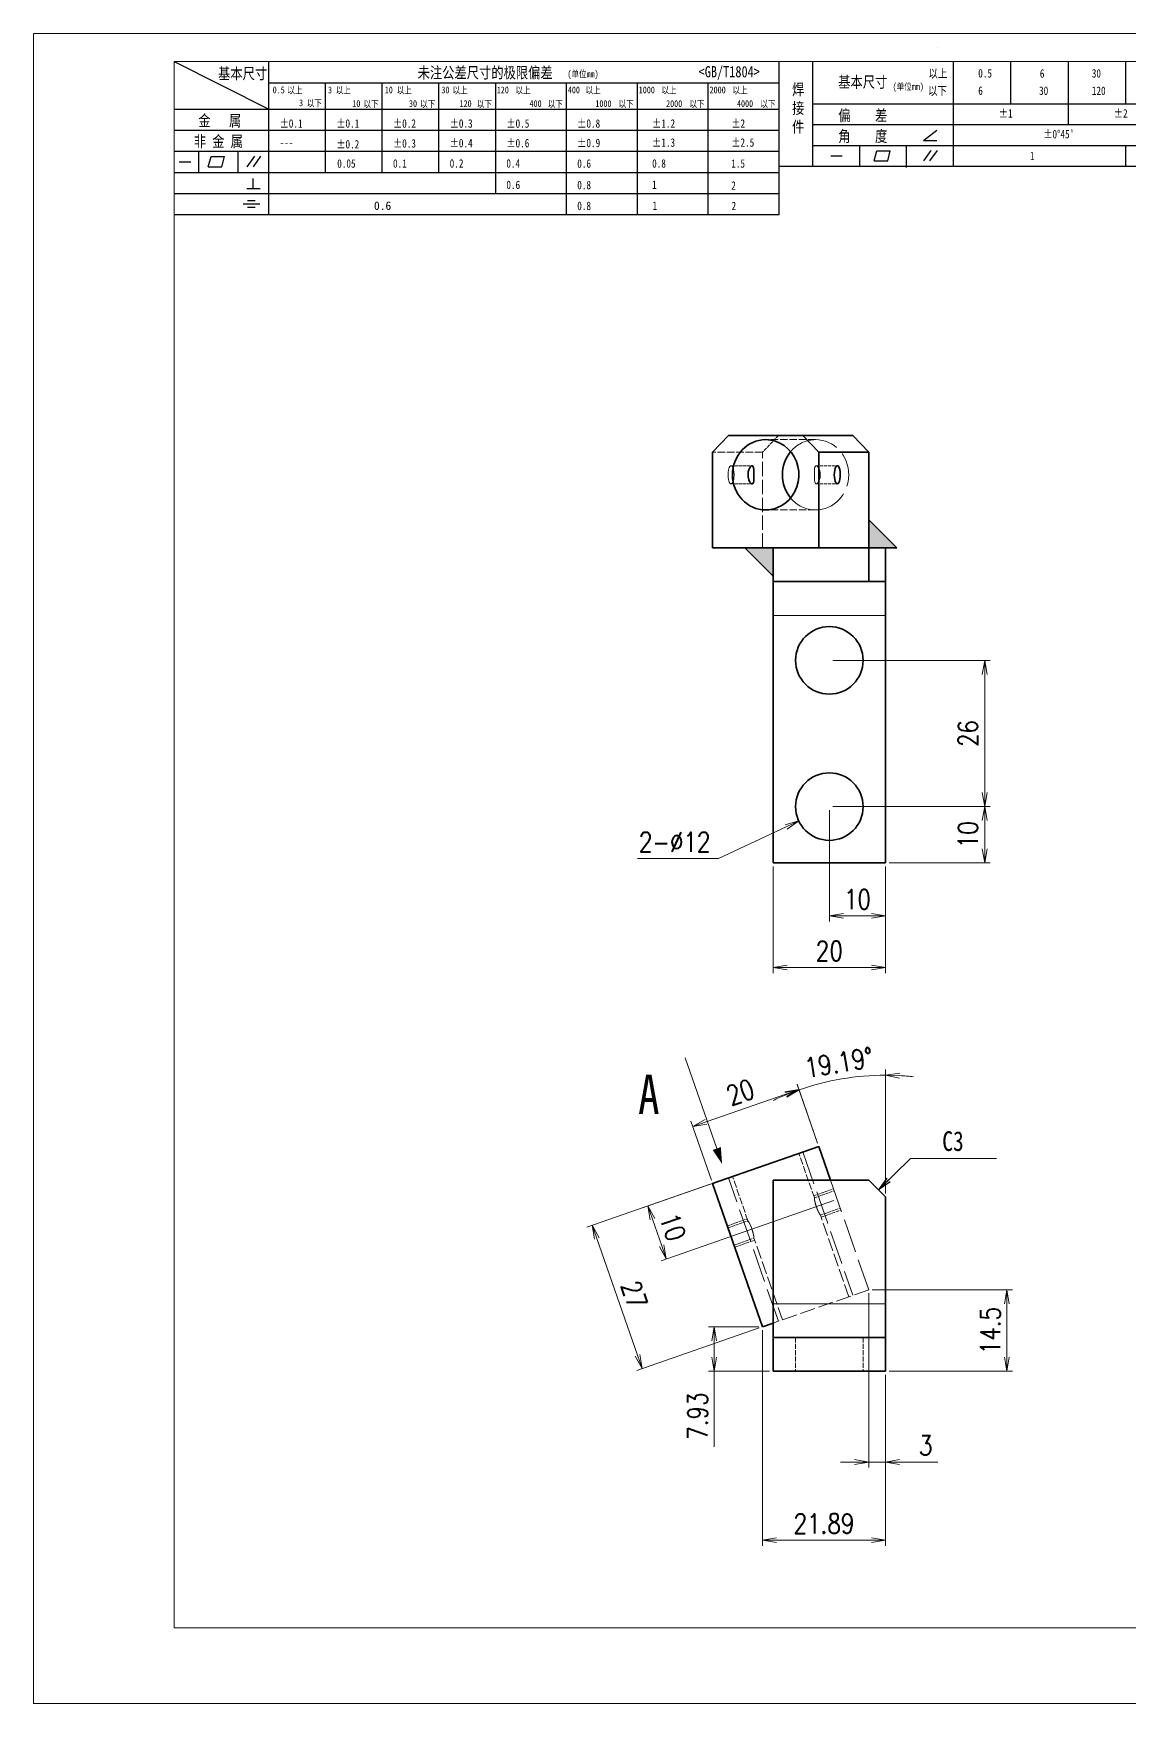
# Model space of a CAD drawing. Header units: millimetres. Extents: x -51813 to 38145, y -10860 to 38732.
# Drawn here: x -49225.3 to -49030.6, y 37767.9 to 38064.9 of the extents above; entities that cross this region are included whole.
import ezdxf
from ezdxf.enums import TextEntityAlignment as Align

# ---------------------------------------------------------------- set-up
doc = ezdxf.new("R2010")
doc.units = ezdxf.units.MM
doc.header["$LTSCALE"] = 0.5
doc.linetypes.add('DASHED', pattern=[15, 12, -3])
for name, color, linetype, lineweight in [('DRAWING', 7, 'Continuous', 35), ('图框', 7, 'Continuous', 18), ('标注线', 3, 'Continuous', 18), ('粗实线', 7, 'Continuous', 35), ('细实线', 3, 'Continuous', 18)]:
    doc.layers.add(name, color=color, linetype=linetype, lineweight=lineweight)
doc.layers.add('图\\M+19E79\\M+195B6\\M+18E9A', color=7, linetype='Continuous')
doc.layers.add('车型', color=7, linetype='Continuous')
doc.layers.add('打印', color=7, linetype='Continuous', lineweight=15, plot=False)
doc.layers.add('打印-禁用', color=7, linetype='Continuous', lineweight=15, plot=False)
doc.styles.add('DIM', font='romans.shx', dxfattribs={"width": 0.8, "bigfont": 'bigfont.shx'})
doc.styles.add('国标', font='simfang.ttf', dxfattribs={"width": 0.8})
doc.dimstyles.new('DEH 1-1', dxfattribs={"dimtxt": 3.5, "dimasz": 2.5, "dimexe": 1, "dimexo": 0.625, "dimgap": 1.2, "dimtad": 1, "dimtoh": 1, "dimdsep": 46, "dimtxsty": 'DIM', "dimblk": 'OPEN', "dimcen": 0, "dimclrd": 8, "dimclre": 8, "dimclrt": 2, "dimazin": 2, "dimtfac": 0.5, "dimtmove": 0, "dimatfit": 3, "dimldrblk": 'OPEN', "dimfxl": 0, "dimtolj": 2, "dimlwd": 18, "dimlwe": 18, "dimarcsym": 0})
doc.dimstyles.new('DEH 1-1$0', dxfattribs={"dimtxt": 3.5, "dimasz": 2.5, "dimexe": 1, "dimexo": 0.625, "dimgap": 1.2, "dimtad": 1, "dimzin": 9, "dimdsep": 46, "dimtxsty": 'DIM', "dimblk": 'OPEN', "dimcen": 0, "dimclrd": 8, "dimclre": 8, "dimclrt": 2, "dimazin": 2, "dimtfac": 0.5, "dimtmove": 0, "dimatfit": 3, "dimldrblk": 'OPEN', "dimfxl": 0, "dimtolj": 2, "dimlwd": 18, "dimlwe": 18, "dimarcsym": 0})
doc.dimstyles.new('DEH 1-1$3', dxfattribs={"dimtxt": 3.5, "dimasz": 2.5, "dimexe": 1, "dimexo": 0.625, "dimgap": 1.2, "dimtad": 1, "dimtoh": 1, "dimdsep": 46, "dimtxsty": 'DIM', "dimblk": 'OPEN', "dimcen": 0, "dimclrd": 8, "dimclre": 8, "dimclrt": 2, "dimazin": 2, "dimtfac": 0.5, "dimtofl": 0, "dimtmove": 0, "dimatfit": 3, "dimldrblk": 'OPEN', "dimfxl": 0, "dimtolj": 2, "dimlwd": 18, "dimlwe": 18, "dimarcsym": 0})

# ---------------------------------------------------------------- blocks, each defined once
blk = doc.blocks.new('GZDEH零件A3图框V01版')
at = {"layer": '图\\M+19E79\\M+195B6\\M+18E9A', "color": 9}
for p, q in [((2882.49, -1554.46), (2899.37, -1562.92)), ((2899.37, -1581.67), (2899.37, -1554.46)), ((2990.09, -1581.67), (2990.09, -1554.46)), ((2996.09, -1573.08), (2996.09, -1554.46)), ((3021.09, -1561.98), (3021.09, -1554.46)), ((3031.31, -1561.98), (3031.31, -1554.46)), ((3041.53, -1561.98), (3041.53, -1554.46)), ((3051.75, -1561.98), (3051.75, -1554.46)), ((2899.37, -1558.24), (2990.09, -1558.24)), ((2909.45, -1574.17), (2909.45, -1558.24)), ((2919.53, -1574.17), (2919.53, -1558.24)), ((2929.61, -1574.17), (2929.61, -1558.24)), ((2939.69, -1577.92), (2939.69, -1558.24)), ((2952.29, -1581.67), (2952.29, -1558.24)), ((2964.89, -1581.67), (2964.89, -1558.24)), ((2977.49, -1581.67), (2977.49, -1558.24)), ((2996.09, -1561.98), (3113.09, -1561.98)), ((3021.09, -1573.08), (3021.09, -1561.98)), ((3041.53, -1565.68), (3041.53, -1561.98)), ((2882.49, -1562.92), (2990.09, -1562.92)), ((2882.49, -1566.67), (2990.09, -1566.67)), ((2996.09, -1565.68), (3113.09, -1565.68)), ((3015.75, -1568.51), (3018.15, -1566.66)), ((2882.49, -1570.42), (2990.09, -1570.42)), ((2886.92, -1574.12), (2886.92, -1570.42)), ((2893.91, -1574.12), (2893.91, -1570.42)), ((2996.09, -1569.38), (3113.09, -1569.38)), ((3004.42, -1573.08), (3004.42, -1569.38)), ((3006.97, -1572.12), (3007.45, -1570.33)), ((3007.45, -1570.33), (3009.86, -1570.33)), ((3009.39, -1572.12), (3009.86, -1570.33)), ((3012.75, -1573.08), (3012.75, -1569.38)), ((3015.75, -1568.51), (3018.15, -1568.51)), ((3015.81, -1572.12), (3017.15, -1570.26)), ((3016.89, -1572.12), (3018.23, -1570.26)), ((3051.75, -1573.08), (3051.75, -1569.38)), ((2883.43, -1572.27), (2885.49, -1572.27)), ((2888.59, -1573.16), (2889.07, -1571.37)), ((2888.59, -1573.16), (2891, -1573.16)), ((2889.07, -1571.37), (2891.48, -1571.37)), ((2891, -1573.16), (2891.48, -1571.37)), ((2895.52, -1573.16), (2896.85, -1571.3)), ((2896.6, -1573.16), (2897.94, -1571.3)), ((2990.09, -1573.08), (3113.09, -1573.08)), ((2999.26, -1571.23), (3001.32, -1571.23)), ((3006.97, -1572.12), (3009.39, -1572.12)), ((3012.75, -1573.33), (3012.75, -1573.08)), ((2882.49, -1574.17), (2990.09, -1574.17)), ((2895.42, -1577.05), (2897.81, -1577.05)), ((2896.58, -1577.05), (2896.58, -1575.28)), ((2882.49, -1577.92), (2990.09, -1577.92)), ((2894.79, -1579.77), (2897.77, -1579.77)), ((2895.57, -1579.17), (2896.92, -1579.17)), ((2882.49, -1581.67), (2990.09, -1581.67)), ((2895.57, -1580.37), (2896.93, -1580.37))]:
    blk.add_line(p, q, dxfattribs=at)
at = {"layer": '图框', "linetype": 'Continuous'}
for p, q in [((2882.49, -1554.46), (2882.49, -1832.96)), ((3272.49, -1554.46), (2882.49, -1554.46)), ((2882.49, -1832.96), (3272.49, -1832.96))]:
    blk.add_line(p, q, dxfattribs=at)
at = {"layer": '打印-禁用', "linetype": 'Continuous'}
for p, q in [((2857.49, -1549.46), (2857.49, -1846.46)), ((3277.49, -1549.46), (2857.49, -1549.46)), ((2857.49, -1846.46), (3277.49, -1846.46))]:
    blk.add_line(p, q, dxfattribs=at)
at = {"layer": '图\\M+19E79\\M+195B6\\M+18E9A', "color": 9, "style": '国标', "width": 0.8}
for s, height, p in [('基本尺寸', 2, (2890.33, -1557.58)), ('未注公差尺寸的极限偏差', 2, (2925.81, -1557.44)), ('<GB/T1804>', 2, (2975.78, -1557.27)), ('以上', 1.5, (3016.64, -1557.33)), ('0.5', 1.5, (3025.49, -1557.3)), ('6', 1.5, (3036.45, -1557.34)), ('30', 1.5, (3045.69, -1557.31)), ('30', 1.2, (2930.04, -1560.11)), ('基本尺寸', 2, (3000.6, -1559.1)), ('以下', 1.5, (3016.58, -1560.43)), ('6', 1.5, (3025.49, -1560.38)), ('30', 1.5, (3036.31, -1560.39)), ('120', 1.5, (3045.69, -1560.41)), ('金   属', 2, (2886.82, -1565.98)), ('±0.1', 1.5, (2901.27, -1566.23)), ('±0.1', 1.5, (2911.35, -1566.23)), ('±0.2', 1.5, (2921.43, -1566.23)), ('±0.3', 1.5, (2931.51, -1566.23)), ('±0.5', 1.5, (2941.59, -1566.23)), ('±0.8', 1.5, (2954.19, -1566.23)), ('±1.2', 1.5, (2967.51, -1566.23)), ('±2', 1.5, (2981.58, -1566.23)), ('偏    差', 2, (3000.6, -1565.04)), ('±1', 1.5, (3029.16, -1564.42)), ('±2', 1.5, (3049.61, -1564.42)), ('非 金 属', 2, (2886.02, -1569.65)), ('±0.3', 1.5, (2921.43, -1569.77)), ('±0.4', 1.5, (2931.51, -1569.71)), ('±0.6', 1.5, (2941.59, -1569.71)), ('±0.9', 1.5, (2954.19, -1569.68)), ('±1.3', 1.5, (2967.51, -1569.62)), ('±2.5', 1.5, (2981.58, -1569.61)), ('角    度', 2, (3000.6, -1568.74)), ("±0%%D45'", 1.5, (3037.06, -1568.12)), ('---', 1.5, (2901.27, -1569.65)), ('±0.2', 1.5, (2911.35, -1569.92)), ('1', 1.5, (3034.69, -1571.98)), ('0.1', 1.5, (2921.43, -1573.34)), ('0.2', 1.5, (2931.51, -1573.33)), ('0.4', 1.5, (2941.59, -1573.33)), ('0.6', 1.5, (2954.19, -1573.35)), ('0.8', 1.5, (2967.51, -1573.33)), ('1.5', 1.5, (2981.58, -1573.34)), ('0.6', 1.5, (2941.59, -1577.14)), ('0.8', 1.5, (2954.19, -1577.17)), ('1', 1.5, (2967.51, -1577.12)), ('2', 1.5, (2981.58, -1577.26)), ('0.8', 1.5, (2954.19, -1580.87)), ('1', 1.5, (2967.59, -1580.86)), ('2', 1.5, (2981.62, -1580.89))]:
    blk.add_text(s, height=height, dxfattribs=at).set_placement(p)
at = {"layer": '图\\M+19E79\\M+195B6\\M+18E9A', "color": 9, "lineweight": 15, "style": '国标', "width": 0.8}
for s, p in [('(单位mm)', (2952.44, -1557.27)), ('0.5', (2900.03, -1560.11)), ('以上', (2902.64, -1560.16)), ('3', (2909.88, -1560.11)), ('以上', (2911.25, -1560.16)), ('10', (2919.96, -1560.11)), ('以上', (2922.09, -1560.16)), ('以上', (2932.02, -1560.16)), ('120', (2939.88, -1560.11)), ('以上', (2943.21, -1560.16)), ('400', (2952.52, -1560.11)), ('以上', (2955.68, -1560.16)), ('1000', (2965.12, -1560.11)), ('以上', (2969.16, -1560.16)), ('2000', (2977.72, -1560.11)), ('以上', (2981.8, -1560.16)), ('(单位mm)', (3010.27, -1559.51)), ('3', (2904.73, -1562.41)), ('以下', (2906.1, -1562.46)), ('10', (2914.19, -1562.54)), ('以下', (2916.18, -1562.59)), ('30', (2924.27, -1562.54)), ('以下', (2926.26, -1562.59)), ('120', (2933.26, -1562.54)), ('以下', (2936.34, -1562.59)), ('400', (2945.7, -1562.54)), ('以下', (2948.94, -1562.59)), ('1000', (2957.41, -1562.54)), ('以下', (2961.54, -1562.59)), ('2000', (2969.99, -1562.54)), ('以下', (2974.14, -1562.59)), ('4000', (2982.59, -1562.54)), ('以下', (2986.74, -1562.59))]:
    blk.add_text(s, height=1.2, dxfattribs=at).set_placement(p)
at = {"layer": '图\\M+19E79\\M+195B6\\M+18E9A', "color": 9, "lineweight": 13, "style": '国标'}
blk.add_text('0.6', height=1.5, dxfattribs=at).set_placement((2918.05, -1580.85))
at = {"layer": '图\\M+19E79\\M+195B6\\M+18E9A', "color": 9, "insert": (2992.39, -1558.41), "char_height": 2, "width": 3.1877, "attachment_point": 1, "style": '国标'}
blk.add_mtext('焊\\P接\\P件', dxfattribs=at)
at = {"layer": '图\\M+19E79\\M+195B6\\M+18E9A', "color": 9, "insert": (2911.51, -1573.37), "char_height": 1.5, "attachment_point": 7, "style": '国标'}
blk.add_mtext_dynamic_manual_height_columns('0.05', width=5.1982, gutter_width=12.5, heights=[0], dxfattribs=at)
blk = doc.blocks.new('DEH A3')
at = {"layer": '图框'}
blk.add_blockref('GZDEH零件A3图框V01版', (-2857.49, 1846.46), dxfattribs=at)
blk = doc.blocks.new('WELDING_5')
at = {"layer": '粗实线'}
blk.add_hatch(color=256, dxfattribs=at).paths.add_polyline_path([(0, 5), (0, 0), (5, 0)])
for q in [(0, 5), (5, 0)]:
    blk.add_line((0, 0), q, dxfattribs=at)
blk.add_lwpolyline([(0, 5), (5, 0)], dxfattribs=at)
blk = doc.blocks.new('_Open')
at = {"color": 0, "linetype": 'ByBlock', "lineweight": -2}
for p, q in [((-1, 0.17), (0, 0)), ((-1, -0.17), (0, 0)), ((0, 0), (-1, 0))]:
    blk.add_line(p, q, dxfattribs=at)
blk = doc.blocks.new('*D39')
at = {"layer": 'Defpoints', "color": 0, "transparency": 16777216}
for p in [(-49093.8, 37917.37), (-49073.8, 37917.37), (-49073.8, 37898.76)]:
    blk.add_point(p, dxfattribs=at)
at = {"layer": '标注线', "color": 8, "lineweight": 18, "transparency": 16777216}
for p, q in [((-49093.8, 37916.74), (-49093.8, 37897.76)), ((-49073.8, 37916.74), (-49073.8, 37897.76)), ((-49091.3, 37898.76), (-49076.3, 37898.76))]:
    blk.add_line(p, q, dxfattribs=at)
at = {"layer": '标注线', "color": 8, "lineweight": 18, "transparency": 16777216, "xscale": 2.5, "yscale": 2.5, "zscale": 2.5, "rotation": 180}
blk.add_blockref('_Open', (-49093.8, 37898.76), dxfattribs=at)
at = {"layer": '标注线', "color": 8, "lineweight": 18, "transparency": 16777216, "xscale": 2.5, "yscale": 2.5, "zscale": 2.5}
blk.add_blockref('_Open', (-49073.8, 37898.76), dxfattribs=at)
at = {"layer": '标注线', "color": 2, "transparency": 16777216, "insert": (-49083.8, 37901.71), "char_height": 3.5, "attachment_point": 5, "style": 'DIM'}
blk.add_mtext('\\A2;20', dxfattribs=at)
blk = doc.blocks.new('*D40')
at = {"layer": 'Defpoints', "color": 0, "transparency": 16777216}
for p in [(-49083.8, 37927.37), (-49073.8, 37917.37), (-49073.8, 37907.93)]:
    blk.add_point(p, dxfattribs=at)
at = {"layer": '标注线', "color": 8, "lineweight": 18, "transparency": 16777216}
for p, q in [((-49083.8, 37926.74), (-49083.8, 37906.93)), ((-49073.8, 37916.74), (-49073.8, 37906.93)), ((-49081.3, 37907.93), (-49076.3, 37907.93))]:
    blk.add_line(p, q, dxfattribs=at)
at = {"layer": '标注线', "color": 8, "lineweight": 18, "transparency": 16777216, "xscale": 2.5, "yscale": 2.5, "zscale": 2.5, "rotation": 180}
blk.add_blockref('_Open', (-49083.8, 37907.93), dxfattribs=at)
at = {"layer": '标注线', "color": 8, "lineweight": 18, "transparency": 16777216, "xscale": 2.5, "yscale": 2.5, "zscale": 2.5}
blk.add_blockref('_Open', (-49073.8, 37907.93), dxfattribs=at)
at = {"layer": '标注线', "color": 2, "transparency": 16777216, "insert": (-49078.8, 37910.88), "char_height": 3.5, "attachment_point": 5, "style": 'DIM'}
blk.add_mtext('\\A2;10', dxfattribs=at)
blk = doc.blocks.new('*D41')
at = {"layer": 'Defpoints', "color": 0, "transparency": 16777216}
for p in [(-49083.8, 37927.37), (-49073.8, 37917.37), (-49056.18, 37917.37)]:
    blk.add_point(p, dxfattribs=at)
at = {"layer": '标注线', "color": 8, "lineweight": 18, "transparency": 16777216}
for p, q in [((-49083.18, 37927.37), (-49055.18, 37927.37)), ((-49056.18, 37924.87), (-49056.18, 37919.87)), ((-49073.18, 37917.37), (-49055.18, 37917.37))]:
    blk.add_line(p, q, dxfattribs=at)
at = {"layer": '标注线', "color": 8, "lineweight": 18, "transparency": 16777216, "xscale": 2.5, "yscale": 2.5, "zscale": 2.5}
for p, rotation in [((-49056.18, 37927.37), 90), ((-49056.18, 37917.37), 270)]:
    blk.add_blockref('_Open', p, dxfattribs=dict(at, rotation=rotation))
at = {"layer": '标注线', "color": 2, "transparency": 16777216, "insert": (-49059.13, 37922.37), "char_height": 3.5, "attachment_point": 5, "rotation": 90, "style": 'DIM'}
blk.add_mtext('\\A2;10', dxfattribs=at)
blk = doc.blocks.new('*D42')
at = {"layer": 'Defpoints', "color": 0, "transparency": 16777216}
for p in [(-49083.8, 37953.37), (-49056.18, 37953.37), (-49083.8, 37927.37)]:
    blk.add_point(p, dxfattribs=at)
at = {"layer": '标注线', "color": 8, "lineweight": 18, "transparency": 16777216}
for p, q in [((-49083.18, 37953.37), (-49055.18, 37953.37)), ((-49056.18, 37929.87), (-49056.18, 37950.87)), ((-49083.18, 37927.37), (-49055.18, 37927.37))]:
    blk.add_line(p, q, dxfattribs=at)
at = {"layer": '标注线', "color": 8, "lineweight": 18, "transparency": 16777216, "xscale": 2.5, "yscale": 2.5, "zscale": 2.5}
for p, rotation in [((-49056.18, 37953.37), 90), ((-49056.18, 37927.37), 270)]:
    blk.add_blockref('_Open', p, dxfattribs=dict(at, rotation=rotation))
at = {"layer": '标注线', "color": 2, "transparency": 16777216, "insert": (-49059.13, 37940.37), "char_height": 3.5, "attachment_point": 5, "rotation": 90, "style": 'DIM'}
blk.add_mtext('\\A2;26', dxfattribs=at)
blk = doc.blocks.new('*D43')
at = {"layer": 'Defpoints', "color": 0, "transparency": 16777216}
for p in [(-49078.37, 37929.92), (-49089.23, 37924.82)]:
    blk.add_point(p, dxfattribs=at)
at = {"layer": '标注线', "color": 8, "lineweight": 18, "transparency": 16777216}
for p, q in [((-49103.5, 37918.11), (-49091.49, 37923.75)), ((-49117.9, 37918.11), (-49103.5, 37918.11))]:
    blk.add_line(p, q, dxfattribs=at)
at = {"layer": '标注线', "color": 8, "lineweight": 18, "transparency": 16777216, "xscale": 2.5, "yscale": 2.5, "zscale": 2.5, "rotation": 25.15632910117788}
blk.add_blockref('_Open', (-49089.23, 37924.82), dxfattribs=at)
at = {"layer": '标注线', "color": 2, "transparency": 16777216, "insert": (-49111.3, 37921.06), "char_height": 3.5, "attachment_point": 5, "style": 'DIM'}
blk.add_mtext('\\A2;2-%%c12', dxfattribs=at)
blk = doc.blocks.new('*D44')
at = {"layer": 'Defpoints', "color": 0, "transparency": 16777216}
for p in [(-49089.2, 37877.07), (-49085.67, 37866.95), (-49104.56, 37860.37)]:
    blk.add_point(p, dxfattribs=at)
at = {"layer": '标注线', "color": 8, "lineweight": 18, "transparency": 16777216}
for p, q in [((-49085.88, 37867.54), (-49089.53, 37878.01)), ((-49105.72, 37871.32), (-49091.56, 37876.25)), ((-49104.77, 37860.96), (-49108.41, 37871.44))]:
    blk.add_line(p, q, dxfattribs=at)
at = {"layer": '标注线', "color": 8, "lineweight": 18, "transparency": 16777216, "xscale": 2.5, "yscale": 2.5, "zscale": 2.5}
for p, rotation in [((-49089.2, 37877.07), 19.18811987230678), ((-49108.09, 37870.49), 199.1881198723068)]:
    blk.add_blockref('_Open', p, dxfattribs=dict(at, rotation=rotation))
at = {"layer": '标注线', "color": 2, "transparency": 16777216, "insert": (-49099.61, 37876.57), "char_height": 3.5, "attachment_point": 5, "rotation": 19.1881, "style": 'DIM'}
blk.add_mtext('\\A2;20', dxfattribs=at)
blk = doc.blocks.new('*D45')
at = {"layer": 'Defpoints', "color": 0, "transparency": 16777216}
for p in [(-49104.56, 37860.37), (-49095.69, 37834.87), (-49117.08, 37827.43)]:
    blk.add_point(p, dxfattribs=at)
at = {"layer": '标注线', "color": 8, "lineweight": 18, "transparency": 16777216}
for p, q in [((-49105.15, 37860.17), (-49126.9, 37852.6)), ((-49125.13, 37850.57), (-49117.9, 37829.79)), ((-49096.28, 37834.67), (-49118.02, 37827.1))]:
    blk.add_line(p, q, dxfattribs=at)
at = {"layer": '标注线', "color": 8, "lineweight": 18, "transparency": 16777216, "xscale": 2.5, "yscale": 2.5, "zscale": 2.5}
for p, rotation in [((-49125.95, 37852.93), 109.188629832916), ((-49117.08, 37827.43), 289.1886298329159)]:
    blk.add_blockref('_Open', p, dxfattribs=dict(at, rotation=rotation))
at = {"layer": '标注线', "color": 2, "transparency": 16777216, "insert": (-49118.52, 37840.55), "char_height": 3.5, "attachment_point": 5, "rotation": 289.1886, "style": 'DIM'}
blk.add_mtext('\\A2;27', dxfattribs=at)
blk = doc.blocks.new('*D46')
at = {"layer": 'Defpoints', "color": 0, "transparency": 16777216}
for p in [(-49079.01, 37879.3), (-49085.67, 37866.95), (-49083.59, 37860.95), (-49073.8, 37857.95), (-49073.8, 37838.95)]:
    blk.add_point(p, dxfattribs=at)
at = {"layer": '标注线', "color": 8, "lineweight": 18, "transparency": 16777216}
for p, q in [((-49073.8, 37858.57), (-49073.8, 37880.59)), ((-49085.88, 37867.54), (-49089.5, 37877.94))]:
    blk.add_line(p, q, dxfattribs=at)
for start, end in [(90, 109.188), (83.8738, 86.9369), (112.2511, 115.3142)]:
    blk.add_arc((-49073.8, 37832.83), 46.77, start, end, dxfattribs=at)
at = {"layer": '标注线', "color": 8, "lineweight": 18, "transparency": 16777216, "xscale": 2.5, "yscale": 2.5, "zscale": 2.5}
for p, rotation in [((-49073.8, 37879.59), 178.4684509590282), ((-49089.17, 37877), 20.7195537812143)]:
    blk.add_blockref('_Open', p, dxfattribs=dict(at, rotation=rotation))
at = {"layer": '标注线', "color": 2, "transparency": 16777216, "insert": (-49082.09, 37881.85), "char_height": 3.5, "attachment_point": 5, "rotation": 9.594, "style": 'DIM'}
blk.add_mtext('\\A2;19.19\\M+1818B', dxfattribs=at)
blk = doc.blocks.new('*D47')
at = {"layer": 'Defpoints', "color": 0, "transparency": 16777216}
for p in [(-49076.8, 37841.45), (-49073.8, 37826.95), (-49052.22, 37826.95)]:
    blk.add_point(p, dxfattribs=at)
at = {"layer": '标注线', "color": 8, "lineweight": 18, "transparency": 16777216}
for p, q in [((-49076.18, 37841.45), (-49051.22, 37841.45)), ((-49052.22, 37838.95), (-49052.22, 37829.45)), ((-49073.18, 37826.95), (-49051.22, 37826.95))]:
    blk.add_line(p, q, dxfattribs=at)
at = {"layer": '标注线', "color": 8, "lineweight": 18, "transparency": 16777216, "xscale": 2.5, "yscale": 2.5, "zscale": 2.5}
for p, rotation in [((-49052.22, 37841.45), 90), ((-49052.22, 37826.95), 270)]:
    blk.add_blockref('_Open', p, dxfattribs=dict(at, rotation=rotation))
at = {"layer": '标注线', "color": 2, "transparency": 16777216, "insert": (-49055.17, 37834.2), "char_height": 3.5, "attachment_point": 5, "rotation": 90, "style": 'DIM'}
blk.add_mtext('\\A2;14.5', dxfattribs=at)
blk = doc.blocks.new('*D48')
at = {"layer": 'Defpoints', "color": 0, "transparency": 16777216}
for p in [(-49076.8, 37841.45), (-49073.8, 37826.95), (-49073.8, 37810.82)]:
    blk.add_point(p, dxfattribs=at)
at = {"layer": '标注线', "color": 8, "lineweight": 18, "transparency": 16777216}
for p, q in [((-49076.8, 37840.82), (-49076.8, 37809.82)), ((-49073.8, 37826.32), (-49073.8, 37809.82)), ((-49079.3, 37810.82), (-49081.8, 37810.82)), ((-49076.8, 37810.82), (-49073.8, 37810.82)), ((-49071.3, 37810.82), (-49064.53, 37810.82))]:
    blk.add_line(p, q, dxfattribs=at)
at = {"layer": '标注线', "color": 8, "lineweight": 18, "transparency": 16777216, "xscale": 2.5, "yscale": 2.5, "zscale": 2.5}
blk.add_blockref('_Open', (-49076.8, 37810.82), dxfattribs=at)
at = {"layer": '标注线', "color": 8, "lineweight": 18, "transparency": 16777216, "xscale": 2.5, "yscale": 2.5, "zscale": 2.5, "rotation": 180}
blk.add_blockref('_Open', (-49073.8, 37810.82), dxfattribs=at)
at = {"layer": '标注线', "color": 2, "transparency": 16777216, "insert": (-49066.67, 37813.77), "char_height": 3.5, "attachment_point": 5, "style": 'DIM'}
blk.add_mtext('\\A2;3', dxfattribs=at)
blk = doc.blocks.new('*D49')
at = {"layer": 'Defpoints', "color": 0, "transparency": 16777216}
for p in [(-49095.69, 37834.87), (-49073.8, 37826.95), (-49073.8, 37796.93)]:
    blk.add_point(p, dxfattribs=at)
at = {"layer": '标注线', "color": 8, "lineweight": 18, "transparency": 16777216}
for p, q in [((-49095.69, 37834.25), (-49095.69, 37795.93)), ((-49073.8, 37826.32), (-49073.8, 37795.93)), ((-49093.19, 37796.93), (-49076.3, 37796.93))]:
    blk.add_line(p, q, dxfattribs=at)
at = {"layer": '标注线', "color": 8, "lineweight": 18, "transparency": 16777216, "xscale": 2.5, "yscale": 2.5, "zscale": 2.5, "rotation": 180}
blk.add_blockref('_Open', (-49095.69, 37796.93), dxfattribs=at)
at = {"layer": '标注线', "color": 8, "lineweight": 18, "transparency": 16777216, "xscale": 2.5, "yscale": 2.5, "zscale": 2.5}
blk.add_blockref('_Open', (-49073.8, 37796.93), dxfattribs=at)
at = {"layer": '标注线', "color": 2, "transparency": 16777216, "insert": (-49084.75, 37799.88), "char_height": 3.5, "attachment_point": 5, "style": 'DIM'}
blk.add_mtext('\\A2;21.89', dxfattribs=at)
blk = doc.blocks.new('*D50')
at = {"layer": 'Defpoints', "color": 0, "transparency": 16777216}
for p in [(-49095.69, 37834.87), (-49104.28, 37826.95), (-49093.8, 37826.95)]:
    blk.add_point(p, dxfattribs=at)
at = {"layer": '标注线', "color": 8, "lineweight": 18, "transparency": 16777216}
for p, q in [((-49096.31, 37834.87), (-49105.28, 37834.87)), ((-49104.28, 37832.37), (-49104.28, 37829.45)), ((-49094.43, 37826.95), (-49105.28, 37826.95)), ((-49104.28, 37826.95), (-49104.28, 37813.51))]:
    blk.add_line(p, q, dxfattribs=at)
at = {"layer": '标注线', "color": 8, "lineweight": 18, "transparency": 16777216, "xscale": 2.5, "yscale": 2.5, "zscale": 2.5}
for p, rotation in [((-49104.28, 37834.87), 90), ((-49104.28, 37826.95), 270)]:
    blk.add_blockref('_Open', p, dxfattribs=dict(at, rotation=rotation))
at = {"layer": '标注线', "color": 2, "transparency": 16777216, "insert": (-49107.23, 37818.98), "char_height": 3.5, "attachment_point": 5, "rotation": 90, "style": 'DIM'}
blk.add_mtext('\\A2;7.93', dxfattribs=at)
blk = doc.blocks.new('*D56')
at = {"layer": 'Defpoints', "color": 0, "transparency": 16777216}
for p in [(-49085.67, 37866.95), (-49116.07, 37856.37), (-49082.39, 37857.5)]:
    blk.add_point(p, dxfattribs=at)
at = {"layer": '标注线', "color": 8, "lineweight": 18, "transparency": 16777216}
for p, q in [((-49086.26, 37866.74), (-49117.02, 37856.04)), ((-49082.98, 37857.3), (-49113.73, 37846.59)), ((-49113.61, 37849.28), (-49115.25, 37854.01))]:
    blk.add_line(p, q, dxfattribs=at)
at = {"layer": '标注线', "color": 8, "lineweight": 18, "transparency": 16777216, "xscale": 2.5, "yscale": 2.5, "zscale": 2.5}
for p, rotation in [((-49116.07, 37856.37), 109.188033910145), ((-49112.79, 37846.92), 289.188033910145)]:
    blk.add_blockref('_Open', p, dxfattribs=dict(at, rotation=rotation))
at = {"layer": '标注线', "color": 2, "transparency": 16777216, "insert": (-49111.64, 37852.61), "char_height": 3.5, "attachment_point": 5, "rotation": 289.188, "style": 'DIM'}
blk.add_mtext('\\A2;10', dxfattribs=at)

msp = doc.modelspace()

# ---------------------------------------------------------------- linework, layer by layer
at = {"color": 7, "lineweight": 35, "ltscale": 0.103163}
for p, q in [((-49104.564, 37990.368), (-49101.73, 37993.368)), ((-49088.508, 37993.368), (-49085.675, 37990.368))]:
    msp.add_line(p, q, dxfattribs=at)
at = {"color": 7, "lineweight": 35, "ltscale": 0.330554}
msp.add_line((-49101.73, 37993.368), (-49088.508, 37993.368), dxfattribs=at)
at = {"color": 1, "linetype": 'DASHED', "lineweight": 13, "ltscale": 0.103161}
msp.add_line((-49092.856, 37993.368), (-49095.689, 37990.368), dxfattribs=at)
at = {"color": 1, "linetype": 'DASHED', "lineweight": 13, "ltscale": 0.221854}
for p, q in [((-49086.245, 37992.618), (-49095.119, 37992.618)), ((-49095.689, 37990.368), (-49104.564, 37990.368))]:
    msp.add_line(p, q, dxfattribs=at)
at = {"color": 7, "lineweight": 35, "ltscale": 0.221854}
msp.add_line((-49088.508, 37993.368), (-49079.634, 37993.368), dxfattribs=at)
at = {"color": 7, "lineweight": 35, "ltscale": 0.103161}
msp.add_line((-49076.801, 37990.368), (-49079.634, 37993.368), dxfattribs=at)
at = {"color": 7, "lineweight": 35, "ltscale": 0.425}
for p, q in [((-49104.564, 37973.368), (-49104.564, 37990.368)), ((-49085.675, 37973.368), (-49085.675, 37990.368)), ((-49076.801, 37973.368), (-49076.801, 37990.368)), ((-49076.801, 37973.368), (-49093.801, 37973.368)), ((-49076.801, 37967.368), (-49093.801, 37967.368)), ((-49076.801, 37860.946), (-49093.801, 37860.946))]:
    msp.add_line(p, q, dxfattribs=at)
at = {"color": 1, "linetype": 'DASHED', "lineweight": 13, "ltscale": 0.425}
msp.add_line((-49095.689, 37973.368), (-49095.689, 37990.368), dxfattribs=at)
at = {"color": 7, "lineweight": 35, "ltscale": 0.221852}
msp.add_line((-49085.675, 37990.368), (-49076.801, 37990.368), dxfattribs=at)
at = {"color": 1, "linetype": 'DASHED', "lineweight": 13, "ltscale": 0.093591}
for p, q in [((-49101.277, 37987.989), (-49097.533, 37987.989)), ((-49086.132, 37987.989), (-49082.388, 37987.989)), ((-49101.277, 37984.747), (-49097.533, 37984.747)), ((-49086.132, 37984.747), (-49082.388, 37984.747))]:
    msp.add_line(p, q, dxfattribs=at)
at = {"color": 1, "linetype": 'DASHED', "lineweight": 13, "ltscale": 0.221852}
msp.add_line((-49086.245, 37980.118), (-49095.119, 37980.118), dxfattribs=at)
at = {"color": 7, "lineweight": 35, "ltscale": 0.472223}
msp.add_line((-49104.564, 37973.368), (-49085.675, 37973.368), dxfattribs=at)
at = {"color": 7, "lineweight": 35, "ltscale": 0.15}
for p, q in [((-49093.801, 37973.368), (-49093.801, 37967.368)), ((-49076.801, 37973.368), (-49076.801, 37967.368)), ((-49073.801, 37973.368), (-49073.801, 37967.368)), ((-49093.801, 37961.368), (-49093.801, 37967.368)), ((-49073.801, 37967.368), (-49073.801, 37961.368)), ((-49093.801, 37832.946), (-49093.801, 37838.946)), ((-49073.801, 37838.946), (-49073.801, 37832.946)), ((-49093.801, 37826.946), (-49093.801, 37832.946)), ((-49073.801, 37826.946), (-49073.801, 37832.946))]:
    msp.add_line(p, q, dxfattribs=at)
at = {"color": 7, "lineweight": 35, "ltscale": 0.0522}
msp.add_line((-49085.675, 37973.368), (-49083.587, 37973.368), dxfattribs=at)
at = {"color": 1, "linetype": 'DASHED', "lineweight": 13, "ltscale": 0.169652}
msp.add_line((-49083.587, 37973.368), (-49076.801, 37973.368), dxfattribs=at)
at = {"color": 7, "lineweight": 35, "ltscale": 0.075}
for p, q in [((-49073.801, 37973.368), (-49076.801, 37973.368)), ((-49076.801, 37967.368), (-49073.801, 37967.368))]:
    msp.add_line(p, q, dxfattribs=at)
at = {"color": 7, "lineweight": 13}
for p, q in [((-49073.801, 37961.368), (-49093.801, 37961.368)), ((-49073.801, 37838.946), (-49093.801, 37838.946))]:
    msp.add_line(p, q, dxfattribs=at)
at = {"color": 7, "lineweight": 35}
for p, q in [((-49093.801, 37917.368), (-49093.801, 37961.368)), ((-49073.801, 37917.368), (-49073.801, 37961.368)), ((-49093.801, 37917.368), (-49073.801, 37917.368)), ((-49104.564, 37860.373), (-49085.675, 37866.946)), ((-49095.689, 37834.873), (-49104.564, 37860.373)), ((-49093.801, 37838.946), (-49093.801, 37860.946)), ((-49093.801, 37832.946), (-49073.801, 37832.946)), ((-49093.801, 37826.946), (-49073.801, 37826.946))]:
    msp.add_line(p, q, dxfattribs=at)
at = {"color": 7, "lineweight": 13, "ltscale": 0.427556}
msp.add_line((-49103.823, 37866.558), (-49109.444, 37882.71), dxfattribs=at)
at = {"color": 1, "linetype": 'DASHED', "lineweight": 13, "ltscale": 0.209476}
msp.add_line((-49086.462, 37857.8), (-49089.216, 37865.714), dxfattribs=at)
at = {"color": 1, "linetype": 'DASHED', "lineweight": 13}
for p, q in [((-49088.508, 37865.96), (-49079.634, 37840.46)), ((-49092.856, 37835.859), (-49101.73, 37861.359)), ((-49083.587, 37860.946), (-49076.801, 37841.446))]:
    msp.add_line(p, q, dxfattribs=at)
at = {"color": 7, "lineweight": 35, "ltscale": 0.158823}
msp.add_line((-49085.675, 37866.946), (-49083.587, 37860.946), dxfattribs=at)
at = {"color": 7, "lineweight": 13, "ltscale": 2.43783e-05}
msp.add_line((-49102.871, 37863.821), (-49102.87, 37863.821), dxfattribs=at)
at = {"color": 1, "linetype": 'DASHED', "lineweight": 13, "ltscale": 0.209475}
msp.add_line((-49098.268, 37853.692), (-49101.022, 37861.605), dxfattribs=at)
at = {"color": 1, "linetype": 'DASHED', "lineweight": 13, "ltscale": 0.09375}
for p, q in [((-49086.587, 37858.158), (-49083.045, 37859.391)), ((-49101.81, 37852.459), (-49098.268, 37853.692)), ((-49085.272, 37854.381), (-49081.731, 37855.613)), ((-49100.744, 37849.398), (-49097.202, 37850.63))]:
    msp.add_line(p, q, dxfattribs=at)
at = {"color": 1, "linetype": 'DASHED', "lineweight": 13, "ltscale": 0.093749}
for p, q in [((-49086.462, 37857.8), (-49082.921, 37859.033)), ((-49085.397, 37854.738), (-49081.855, 37855.971)), ((-49101.934, 37852.817), (-49098.393, 37854.05)), ((-49100.62, 37849.04), (-49097.078, 37850.272))]:
    msp.add_line(p, q, dxfattribs=at)
at = {"color": 7, "lineweight": 35, "ltscale": 0.106066}
msp.add_line((-49076.801, 37860.946), (-49073.801, 37857.946), dxfattribs=at)
at = {"color": 7, "lineweight": 35, "ltscale": 0.475}
msp.add_line((-49073.801, 37838.946), (-49073.801, 37857.946), dxfattribs=at)
at = {"color": 1, "linetype": 'DASHED', "lineweight": 13, "ltscale": 0.384474}
msp.add_line((-49080.342, 37840.214), (-49085.397, 37854.738), dxfattribs=at)
at = {"color": 1, "linetype": 'DASHED', "lineweight": 13, "ltscale": 0.384475}
msp.add_line((-49092.148, 37836.105), (-49097.202, 37850.63), dxfattribs=at)
at = {"color": 1, "linetype": 'DASHED', "lineweight": 13, "ltscale": 0.45}
msp.add_line((-49076.801, 37841.446), (-49093.801, 37835.53), dxfattribs=at)
at = {"color": 7, "lineweight": 35, "ltscale": 0.049999}
msp.add_line((-49093.801, 37835.53), (-49095.689, 37834.873), dxfattribs=at)
at = {"color": 1, "linetype": 'DASHED', "lineweight": 13, "ltscale": 0.15}
for p, q in [((-49089.801, 37832.946), (-49089.801, 37826.946)), ((-49089.801, 37832.946), (-49089.801, 37826.946)), ((-49077.801, 37832.946), (-49077.801, 37826.946)), ((-49077.801, 37832.946), (-49077.801, 37826.946))]:
    msp.add_line(p, q, dxfattribs=at)
at = {"color": 7, "lineweight": 35}
for points in [[(-49097.533, 37987.989), (-49097.645, 37987.958), (-49097.765, 37987.868), (-49097.884, 37987.728), (-49098.02, 37987.499), (-49098.132, 37987.224), (-49098.214, 37986.915), (-49098.259, 37986.587), (-49098.244, 37985.998), (-49098.11, 37985.45)], [(-49097.232, 37987.286), (-49097.28, 37987.633), (-49097.318, 37987.773), (-49097.399, 37987.923), (-49097.461, 37987.973), (-49097.533, 37987.989)], [(-49097.533, 37984.747), (-49097.441, 37984.776), (-49097.389, 37984.825), (-49097.31, 37984.989), (-49097.248, 37985.301), (-49097.204, 37986.109), (-49097.211, 37986.914), (-49097.232, 37987.286)], [(-49098.11, 37985.45), (-49097.922, 37985.065), (-49097.7, 37984.813), (-49097.586, 37984.755), (-49097.533, 37984.747)]]:
    msp.add_lwpolyline(points, dxfattribs=at)
at = {"color": 1, "linetype": 'DASHED', "lineweight": 13}
for points in [[(-49086.132, 37987.989), (-49086.224, 37987.961), (-49086.276, 37987.911), (-49086.355, 37987.747), (-49086.417, 37987.436), (-49086.461, 37986.628), (-49086.454, 37985.823), (-49086.433, 37985.45)], [(-49085.555, 37987.286), (-49085.742, 37987.671), (-49085.965, 37987.923), (-49086.079, 37987.982), (-49086.132, 37987.989)], [(-49086.132, 37984.747), (-49086.019, 37984.778), (-49085.9, 37984.869), (-49085.781, 37985.009), (-49085.645, 37985.238), (-49085.533, 37985.513), (-49085.451, 37985.821), (-49085.405, 37986.149), (-49085.421, 37986.738), (-49085.555, 37987.286)], [(-49086.433, 37985.45), (-49086.385, 37985.103), (-49086.347, 37984.963), (-49086.266, 37984.813), (-49086.203, 37984.764), (-49086.132, 37984.747)], [(-49085.555, 37854.985), (-49085.93, 37855.694), (-49086.257, 37856.605), (-49086.426, 37857.458), (-49086.462, 37857.8), (-49086.457, 37857.739), (-49086.433, 37857.509)], [(-49086.433, 37857.509), (-49086.287, 37856.72), (-49085.978, 37855.803), (-49085.581, 37855.029), (-49085.397, 37854.738), (-49085.431, 37854.79), (-49085.555, 37854.985)], [(-49097.232, 37850.922), (-49097.378, 37851.711), (-49097.687, 37852.628), (-49098.084, 37853.401), (-49098.268, 37853.692), (-49098.234, 37853.64), (-49098.11, 37853.445)], [(-49098.11, 37853.445), (-49097.735, 37852.736), (-49097.408, 37851.825), (-49097.239, 37850.973), (-49097.202, 37850.63), (-49097.208, 37850.692), (-49097.232, 37850.922)]]:
    msp.add_lwpolyline(points, dxfattribs=at)
at = {"color": 7, "lineweight": 35}
for centre in [(-49083.801, 37953.368), (-49083.801, 37927.368)]:
    msp.add_circle(centre, 6, dxfattribs=at)
for centre, major_axis, ratio, start_param, end_param in [((-49095.119, 37986.368), (0, 6.25), 0.9444444, 0.0000386, 3.1416312), ((-49095.119, 37986.368), (0, 6.25), 0.9444444, 3.9203548, 6.2832239), ((-49086.245, 37986.368), (0, -6.25), 0.9444444, 3.9922137, 5.4325643), ((-49082.388, 37986.368), (0, -1.621), 0.3286711, 3.141524, 6.2831167), ((-49082.388, 37986.368), (0, -1.621), 0.3286711, 2.1730165, 3.141524), ((-49082.388, 37986.368), (0, -1.621), 0.3286711, 6.2831167, 8.4562018), ((-49095.119, 37986.368), (0, 6.25), 0.9444444, 3.1416312, 3.9203548)]:
    msp.add_ellipse(centre, major_axis=major_axis, ratio=ratio, start_param=start_param, end_param=end_param, dxfattribs=at)
at = {"color": 1, "linetype": 'DASHED', "lineweight": 13}
for centre, major_axis, ratio, start_param, end_param in [((-49086.245, 37986.368), (0, -6.25), 0.9444444, 3.1416312, 3.9203548), ((-49086.245, 37986.368), (0, -6.25), 0.9444444, 0.0000386, 3.1416312), ((-49086.245, 37986.368), (0, -6.25), 0.9444444, 3.9203548, 3.9922137), ((-49101.277, 37986.368), (0, 1.621), 0.3286711, 6.2831167, 9.4247094), ((-49101.277, 37986.368), (0, 1.621), 0.3286711, 5.3146092, 6.2831167), ((-49101.277, 37986.368), (0, 1.621), 0.3286711, 3.141524, 5.3146092), ((-49086.245, 37986.368), (0, -6.25), 0.9444444, 5.4325643, 6.2832239)]:
    msp.add_ellipse(centre, major_axis=major_axis, ratio=ratio, start_param=start_param, end_param=end_param, dxfattribs=at)
at = {"color": 7, "lineweight": 13}
msp.add_solid([(-49104.556, 37866.303), (-49102.87, 37863.821), (-49103.089, 37866.813)], dxfattribs=at)
at = {"layer": '打印'}
msp.add_lwpolyline([(-49225.328, 38064.86), (-48805.328, 38064.86), (-48805.328, 37767.86), (-49225.328, 37767.86)], close=True, dxfattribs=at)
at = {"layer": '细实线', "ltscale": 2.48512e-05}
msp.add_line((-49064.493, 38062.301), (-49064.492, 38062.3), dxfattribs=at)

# ---------------------------------------------------------------- block references
at = {"layer": 'DRAWING'}
msp.add_blockref('WELDING_5', (-49076.801, 37973.368), dxfattribs=at)
at = {"layer": 'DRAWING', "rotation": 180}
msp.add_blockref('WELDING_5', (-49093.801, 37973.368), dxfattribs=at)
at = {"layer": '图框'}
msp.add_blockref('DEH A3', (-49225.328, 37767.86), dxfattribs=at)

# ---------------------------------------------------------------- texts
at = {"layer": '车型', "color": 3, "style": '国标', "width": 0.8}
for s, height, p in [('A', 7, (-49115.899, 37872.704)), ('C3', 3.5, (-49061.813, 37866.133))]:
    msp.add_text(s, height=height, dxfattribs=at).set_placement(p, align=Align.CENTER)

# ---------------------------------------------------------------- dimensions: what is measured, and where the dimension line sits
at = {"layer": '标注线'}
for base, p1, p2, picture, middle in [((-49056.179, 37953.368), (-49083.801, 37927.368), (-49083.801, 37953.368), '*D42', (-49059.129, 37940.368)), ((-49056.179, 37917.368), (-49083.801, 37927.368), (-49073.801, 37917.368), '*D41', (-49059.129, 37922.368)), ((-49052.224, 37826.946), (-49076.801, 37841.446), (-49073.801, 37826.946), '*D47', (-49055.174, 37834.196))]:
    dim = msp.add_linear_dim(base=base, p1=p1, p2=p2, angle=90, dimstyle='DEH 1-1$0', dxfattribs=at)
    dim.commit()
    dim.dimension.update_dxf_attribs({"geometry": picture, "text_midpoint": middle})
dim = msp.add_diameter_dim_2p(p1=(-49078.37, 37929.919), p2=(-49089.232, 37924.818), dimstyle='DEH 1-1$3', override={"dimpost": '2-%%c<>'}, dxfattribs=at)
dim.commit()
dim.dimension.update_dxf_attribs({"geometry": '*D43', "text_midpoint": (-49111.304, 37918.115), "dimtype": 163})
for base, p1, p2, picture, middle in [((-49073.801, 37907.929), (-49083.801, 37927.368), (-49073.801, 37917.368), '*D40', (-49078.801, 37910.879)), ((-49073.801, 37898.762), (-49093.801, 37917.368), (-49073.801, 37917.368), '*D39', (-49083.801, 37901.712)), ((-49073.801, 37810.815), (-49076.801, 37841.446), (-49073.801, 37826.946), '*D48', (-49066.667, 37813.765)), ((-49073.801, 37796.933), (-49095.689, 37834.873), (-49073.801, 37826.946), '*D49', (-49084.745, 37799.883))]:
    dim = msp.add_linear_dim(base=base, p1=p1, p2=p2, dimstyle='DEH 1-1$0', dxfattribs=at)
    dim.commit()
    dim.dimension.update_dxf_attribs({"geometry": picture, "text_midpoint": middle})
dim = msp.add_angular_dim_2l(base=(-49079.011, 37879.303), line1=((-49073.801, 37838.946), (-49073.801, 37857.946)), line2=((-49085.675, 37866.946), (-49083.587, 37860.946)), dimstyle='DEH 1-1', dxfattribs=at)
dim.commit()
dim.dimension.update_dxf_attribs({"geometry": '*D46', "text_midpoint": (-49082.087, 37881.849)})
for p1, distance, picture, middle in [((-49104.564, 37860.373), 10.716, '*D44', (-49099.611, 37876.567)), ((-49082.388, 37857.502), 32.187, '*D56', (-49111.644, 37852.615))]:
    dim = msp.add_aligned_dim(p1=p1, p2=(-49085.675, 37866.946), distance=distance, dimstyle='DEH 1-1$0', dxfattribs=at)
    dim.commit()
    dim.dimension.update_dxf_attribs({"geometry": picture, "text_midpoint": middle})
for base, p1, p2, angle, picture, middle, dimtype in [((-49117.079, 37827.429), (-49104.564, 37860.373), (-49095.689, 37834.873), 289.18863, '*D45', (-49121.307, 37839.578), 161), ((-49104.276, 37826.946), (-49095.689, 37834.873), (-49093.801, 37826.946), 90, '*D50', (-49104.276, 37818.98), 160)]:
    dim = msp.add_linear_dim(base=base, p1=p1, p2=p2, angle=angle, dimstyle='DEH 1-1$0', dxfattribs=at)
    dim.commit()
    dim.dimension.update_dxf_attribs({"geometry": picture, "text_midpoint": middle, "dimtype": dimtype})

# ---------------------------------------------------------------- leaders
msp.add_leader([(-49075.082, 37859.228), (-49069.353, 37864.783), (-49054.079, 37864.783)], dimstyle='DEH 1-1', override={"dimgap": 1.2, "dimtad": 1}, dxfattribs=at)

doc.saveas('drawing.dxf')
